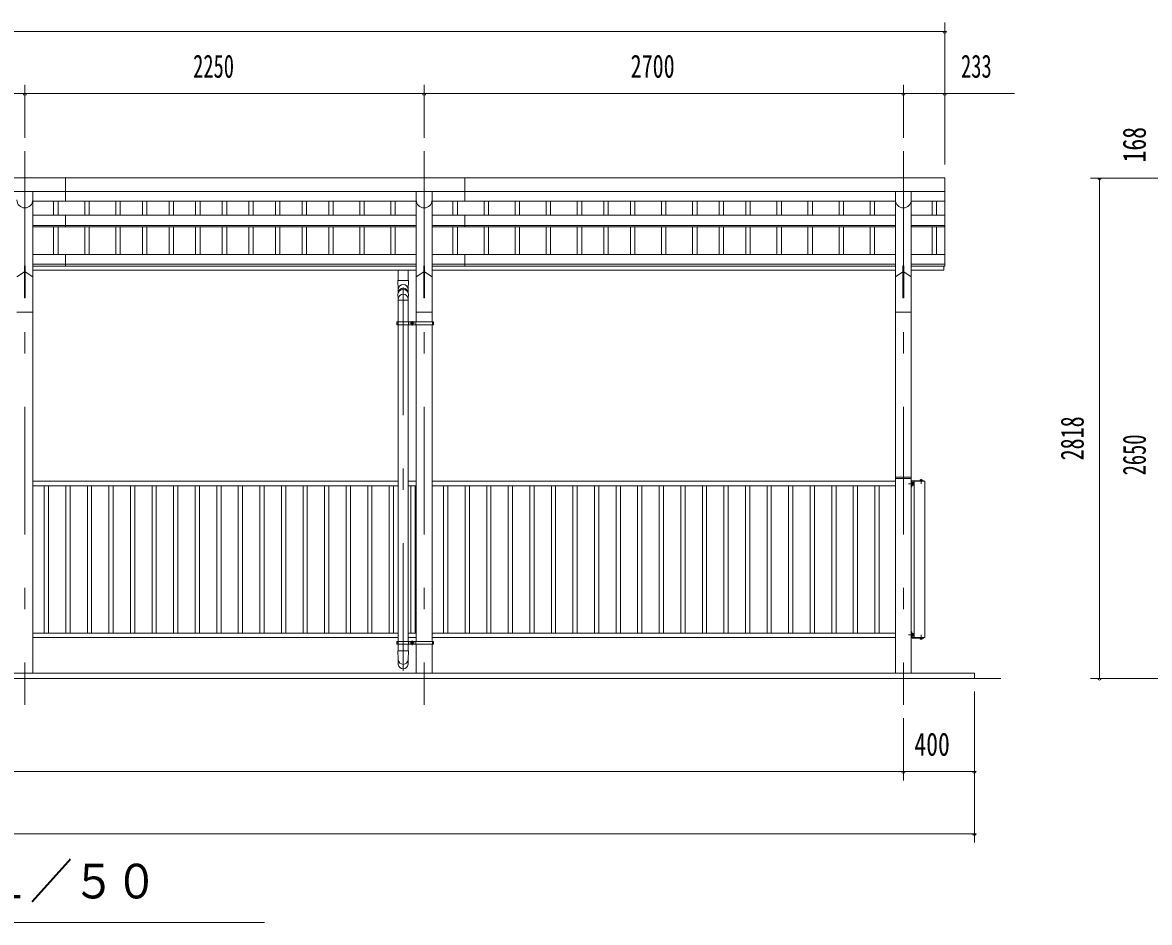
# Model space of a CAD drawing. Units: millimetres, scale not verified. Extents: x -26655 to 26659, y -10500 to 10500.
# Drawn here: x 4024 to 10373, y 420 to 5489 of the extents above; entities that cross this region are included whole.
import ezdxf
from ezdxf.enums import TextEntityAlignment as Align

# ---------------------------------------------------------------- set-up
doc = ezdxf.new("R2010")
doc.units = ezdxf.units.MM
doc.header["$LTSCALE"] = 60
doc.linetypes.add('USER3', pattern=[24, 12, -5, 2, -5])
for name, color, linetype, lineweight in [('0-2_1-05BOLD', 7, 'Continuous', 18), ('0-3_1-25CENTER', 3, 'USER3', 18), ('0-4_1-45THIN', 4, 'Continuous', 18), ('0-5_1-55DIM', 3, 'Continuous', 18)]:
    doc.layers.add(name, color=color, linetype=linetype, lineweight=lineweight)
doc.styles.add('ＭＳ ゴシック', font='')
doc.styles.get('ＭＳ ゴシック').set_extended_font_data('MS Gothic')

msp = doc.modelspace()

# ---------------------------------------------------------------- linework, layer by layer
at = {"layer": '0-2_1-05BOLD'}
for p, q in [((9219.56, 4614.67), (-1446.44, 4614.67)), ((4266.56, 4614.67), (4266.56, 4482.27)), ((6516.56, 4614.67), (6516.56, 4482.27)), ((9219.56, 4614.67), (9219.56, 4115.47)), ((-1446.44, 4537.52), (9219.56, 4537.52)), ((4081.11, 4537.52), (4081.11, 1824.67)), ((6242.01, 4537.52), (6242.01, 3802.67)), ((6331.11, 4537.52), (6331.11, 3802.67)), ((8942.01, 4537.52), (8942.01, 1824.67)), ((9031.11, 4537.52), (9031.11, 1824.67)), ((6242.01, 4482.27), (4081.11, 4482.27)), ((8942.01, 4482.27), (6331.11, 4482.27)), ((9031.11, 4482.27), (9219.56, 4482.27)), ((4081.11, 4402.96), (6242.01, 4402.96)), ((4266.56, 4402.96), (4266.56, 4337.03)), ((6331.11, 4402.96), (8942.01, 4402.96)), ((6516.56, 4402.96), (6516.56, 4337.03)), ((9031.11, 4402.96), (9219.56, 4402.96)), ((4081.11, 4345.26), (6242.01, 4345.26)), ((4081.11, 4337.03), (6242.01, 4337.03)), ((6331.11, 4345.26), (8942.01, 4345.26)), ((6331.11, 4337.03), (8942.01, 4337.03)), ((9031.11, 4345.26), (9219.56, 4345.26)), ((9031.11, 4337.03), (9219.56, 4337.03)), ((6242.01, 4182.45), (4081.11, 4182.45)), ((6242.01, 4127.34), (4081.11, 4127.34)), ((4266.56, 4182.45), (4266.56, 4115.47)), ((8942.01, 4182.45), (6331.11, 4182.45)), ((8942.01, 4127.34), (6331.11, 4127.34)), ((6516.56, 4182.45), (6516.56, 4115.47)), ((9031.11, 4182.45), (9219.56, 4182.45)), ((9031.11, 4127.34), (9219.56, 4127.34)), ((3992.01, 4057.25), (4034.31, 4085.19)), ((4038.81, 4117.89), (4034.31, 4117.89)), ((4034.31, 4117.89), (4034.31, 3937.25)), ((4038.81, 4085.19), (4081.11, 4057.25)), ((6242.01, 4115.47), (4081.11, 4115.47)), ((6242.01, 4094.67), (4081.11, 4094.67)), ((6141.06, 4035.05), (6141.06, 4094.67)), ((6196.06, 4035.05), (6196.06, 4094.67)), ((6284.31, 4085.19), (6242.01, 4057.25)), ((6284.31, 4117.89), (6284.31, 3937.25)), ((6284.31, 4117.89), (6288.81, 4117.89)), ((6288.81, 4117.89), (6288.81, 3937.25)), ((6331.11, 4057.25), (6288.81, 4085.19)), ((8942.01, 4115.47), (6331.11, 4115.47)), ((8942.01, 4094.67), (6331.11, 4094.67)), ((8942.01, 4057.25), (8984.31, 4085.19)), ((8984.31, 4117.89), (8984.31, 3937.25)), ((8988.81, 4117.89), (8984.31, 4117.89)), ((8988.81, 4085.19), (9031.11, 4057.25)), ((9031.11, 4115.47), (9219.56, 4115.47)), ((9031.11, 4094.67), (9214.56, 4094.67)), ((9214.56, 4115.47), (9214.56, 4094.67)), ((6198.06, 4035.05), (6139.06, 4035.05)), ((6139.06, 3958.18), (6141.06, 3932.34)), ((6198.05, 3958.31), (6196.06, 3932.34)), ((6284.31, 3937.25), (6288.81, 3937.25)), ((6141.06, 3932.34), (6141.06, 3802.67)), ((6141.06, 3925.4), (6196.06, 3925.4)), ((6196.06, 3802.67), (6196.06, 3932.34)), ((4081.11, 3856.67), (3992.01, 3856.67)), ((6242.01, 3856.67), (6331.11, 3856.67)), ((9031.11, 3856.67), (8942.01, 3856.67)), ((6139.46, 3794.67), (6133.36, 3794.67)), ((6338.81, 3786.67), (6133.36, 3786.67)), ((6139.46, 3802.67), (6139.46, 3786.67)), ((6141.06, 3786.67), (6141.06, 2002.67)), ((6196.06, 3786.67), (6196.06, 2002.67)), ((6197.66, 3802.67), (6197.66, 3786.67)), ((6219.03, 3800.44), (6214.03, 3797.56)), ((6214.03, 3797.56), (6214.03, 3791.78)), ((6224.03, 3797.56), (6219.03, 3800.44)), ((6240.41, 3802.67), (6240.41, 3786.67)), ((6242.01, 3786.67), (6242.01, 2002.67)), ((6331.11, 3786.67), (6331.11, 2002.67)), ((6332.71, 3802.67), (6332.71, 3786.67)), ((6338.81, 3794.67), (6332.71, 3794.67)), ((6338.81, 3802.67), (6338.81, 3786.67)), ((8945.01, 2927.67), (9028.11, 2927.67)), ((6141.06, 2904.67), (4081.11, 2904.67)), ((6141.06, 2879.67), (4081.11, 2879.67)), ((6242.01, 2904.67), (6196.06, 2904.67)), ((6242.01, 2879.67), (6196.06, 2879.67)), ((8942.01, 2904.67), (6331.11, 2904.67)), ((8942.01, 2879.67), (6331.11, 2879.67)), ((8942.01, 2919.67), (9031.11, 2919.67)), ((9031.11, 2872.87), (9034.31, 2872.87)), ((9034.31, 2903.67), (9034.31, 2872.87)), ((9035.91, 2898.17), (9034.31, 2898.17)), ((9035.91, 2881.17), (9034.31, 2881.17)), ((9107.31, 2904.67), (9035.31, 2904.67)), ((9035.91, 2898.17), (9035.91, 2881.17)), ((9037.91, 2897.47), (9035.91, 2897.47)), ((9037.91, 2889.67), (9035.91, 2891.67)), ((9035.91, 2889.67), (9037.91, 2887.67)), ((9042.71, 2893.42), (9037.91, 2893.42)), ((9042.71, 2885.92), (9037.91, 2885.92)), ((9042.71, 2882.16), (9037.91, 2882.16)), ((9043.41, 2883.37), (9042.71, 2882.16)), ((9043.41, 2895.97), (9043.41, 2883.37)), ((9047.31, 2024.67), (9047.31, 2904.67)), ((9079.86, 2909.47), (9092.36, 2909.47)), ((9079.86, 2909.47), (9079.86, 2907.87)), ((9081.21, 2913.47), (9080.33, 2912.97)), ((9080.33, 2912.97), (9080.33, 2909.47)), ((9083.22, 2912.97), (9083.22, 2909.47)), ((9088.99, 2912.97), (9088.99, 2909.47)), ((9092.36, 2909.47), (9092.36, 2907.87)), ((9107.31, 2024.67), (9107.31, 2904.67)), ((6141.06, 2049.67), (4081.11, 2049.67)), ((6242.01, 2049.67), (6196.06, 2049.67)), ((8942.01, 2049.67), (6331.11, 2049.67)), ((9031.11, 2056.47), (9034.31, 2056.47)), ((9034.31, 2025.67), (9034.31, 2056.47)), ((9035.91, 2048.17), (9034.31, 2048.17)), ((9035.91, 2031.17), (9035.91, 2048.17)), ((9035.91, 2039.67), (9037.91, 2041.67)), ((9037.91, 2039.67), (9035.91, 2037.67)), ((9037.91, 2031.87), (9035.91, 2031.87)), ((9042.71, 2047.18), (9037.91, 2047.18)), ((9042.71, 2043.42), (9037.91, 2043.42)), ((9042.71, 2035.92), (9037.91, 2035.92)), ((9043.41, 2045.97), (9042.71, 2047.18)), ((9043.41, 2033.37), (9043.41, 2045.97)), ((6141.06, 2024.67), (4081.11, 2024.67)), ((6338.81, 2002.67), (6133.36, 2002.67)), ((6133.36, 2002.67), (6133.36, 1986.67)), ((6139.46, 1994.67), (6133.36, 1994.67)), ((6139.46, 2002.67), (6139.46, 1986.67)), ((6141.06, 1986.67), (6141.06, 1949.76)), ((6242.01, 2024.67), (6196.06, 2024.67)), ((6196.06, 1986.67), (6196.06, 1949.76)), ((6197.66, 2002.67), (6197.66, 1986.67)), ((6214.03, 1997.56), (6214.03, 1991.78)), ((6219.03, 1988.9), (6214.03, 1991.78)), ((6224.03, 1991.78), (6219.03, 1988.9)), ((6224.03, 1997.56), (6224.03, 1991.78)), ((6240.41, 2002.67), (6240.41, 1986.67)), ((6242.01, 1986.67), (6242.01, 1824.67)), ((8942.01, 2024.67), (6331.11, 2024.67)), ((6331.11, 1986.67), (6331.11, 1824.67)), ((6332.71, 2002.67), (6332.71, 1986.67)), ((6338.81, 1994.67), (6332.71, 1994.67)), ((9035.91, 2031.17), (9034.31, 2031.17)), ((9107.31, 2024.67), (9035.31, 2024.67)), ((9079.86, 2019.87), (9079.86, 2021.47)), ((9079.86, 2019.87), (9092.36, 2019.87)), ((9080.33, 2016.38), (9080.33, 2019.87)), ((9081.21, 2015.87), (9080.33, 2016.38)), ((9083.22, 2016.38), (9083.22, 2019.87)), ((9088.99, 2016.38), (9088.99, 2019.87)), ((9092.36, 2019.87), (9092.36, 2021.47)), ((6198.06, 1949.76), (6139.06, 1949.76)), ((9536.56, 1794.67), (-1763.44, 1794.67)), ((9386.56, 1824.67), (9386.56, 1794.67))]:
    msp.add_line(p, q, dxfattribs=at)
for points in [[(4038.81, 4117.89), (4038.81, 3937.25), (4034.31, 3937.25)], [(8988.81, 4117.89), (8988.81, 3937.25), (8984.31, 3937.25)], [(6141.06, 3967.29), (6141.06, 3985.38), (6139.06, 4035.05)], [(6198.06, 4035.05), (6196.06, 3985.38), (6196.06, 3967.28)], [(6338.81, 3802.67), (6133.36, 3802.67), (6133.36, 3786.67)], [(6224.03, 3797.56), (6224.03, 3791.78), (6219.03, 3788.9), (6214.03, 3791.78)], [(9035.31, 2907.87), (9101.11, 2907.87), (9101.11, 2904.67)], [(9037.91, 2897.47), (9037.91, 2881.87), (9035.91, 2881.87)], [(9043.41, 2895.97), (9042.71, 2897.18), (9037.91, 2897.18)], [(9081.21, 2913.47), (9091.01, 2913.47), (9091.88, 2912.97), (9091.88, 2909.47)], [(9037.91, 2031.87), (9037.91, 2047.47), (9035.91, 2047.47)], [(9043.41, 2033.37), (9042.71, 2032.17), (9037.91, 2032.17)], [(6338.81, 2002.67), (6338.81, 1986.67), (6133.36, 1986.67)], [(6224.03, 1997.56), (6219.03, 2000.44), (6214.03, 1997.56)], [(9035.31, 2021.47), (9101.11, 2021.47), (9101.11, 2024.67)], [(9081.21, 2015.87), (9091.01, 2015.87), (9091.88, 2016.38), (9091.88, 2019.87)], [(6141.06, 1874.26), (6141.06, 1900.1), (6139.06, 1949.76)], [(6198.06, 1949.76), (6196.06, 1900.1), (6196.06, 1874.26)], [(9386.56, 1824.67), (-1613.44, 1824.67), (-1613.44, 1794.67)]]:
    msp.add_lwpolyline(points, dxfattribs=at)
for centre, radius in [((6219.03, 3794.67), 6.25), ((6219.03, 3794.67), 4.9), ((6219.03, 1994.67), 6.25), ((6219.03, 1994.67), 4.9)]:
    msp.add_circle(centre, radius, dxfattribs=at)
for centre, radius, start, end in [((4036.56, 4489.22), 44.55, 180, 0), ((6286.56, 4489.22), 44.55, 180, 0), ((8986.56, 4489.22), 44.55, 180, 0), ((6168.56, 3985.68), 27.55, 3.55867, 176.44133), ((6168.56, 3956.47), 29.55, 3.56303, 176.43697), ((6168.56, 3964.98), 27.55, 3.55867, 176.44133), ((6168.56, 3931.36), 27.55, 3.55867, 176.44133), ((8945.01, 2924.67), 3, 90, 180), ((9028.11, 2924.67), 3, 0, 90), ((9035.31, 2903.67), 4.2, 90, 180), ((9035.31, 2903.67), 1, 90, 180), ((9040.53, 2895.3), 2.88, 319.27318, 360), ((9032.95, 2889.67), 10.46, 338.97459, 21.0237), ((9040.53, 2884.04), 2.88, 0, 40.72682), ((9081.78, 2911.15), 2.32, 51.46857, 90), ((9086.11, 2904.96), 8.51, 70.17088, 109.83133), ((9090.44, 2911.15), 2.32, 90, 128.54623), ((9040.53, 2045.3), 2.88, 319.27318, 360), ((9032.95, 2039.67), 10.46, 338.9763, 21.02541), ((9040.53, 2034.04), 2.88, 0, 40.72682), ((9035.31, 2025.67), 4.2, 180, 270), ((9035.31, 2025.67), 1, 180, 270), ((9081.78, 2018.19), 2.32, 270, 308.53143), ((9086.11, 2024.38), 8.51, 250.16867, 289.82912), ((9090.44, 2018.19), 2.32, 231.45377, 270), ((6168.56, 1901.08), 27.55, 183.55867, 356.44133), ((6168.56, 1875.97), 27.55, 183.56303, 356.43697)]:
    msp.add_arc(centre, radius, start, end, dxfattribs=at)
at = {"layer": '0-3_1-25CENTER'}
for p, q in [((4036.56, 4764.67), (4036.56, 1644.67)), ((6286.56, 4764.67), (6286.56, 1644.67)), ((8986.56, 4764.67), (8986.56, 1644.67)), ((6168.56, 1836.31), (6168.56, 4094.67)), ((6231.53, 3794.67), (6206.53, 3794.67)), ((6219.03, 3807.17), (6219.03, 3782.17)), ((9047.41, 2889.67), (9015.5, 2889.67)), ((9086.11, 2916.38), (9086.11, 2890.19)), ((9047.41, 2039.67), (9015.5, 2039.67)), ((9086.11, 2012.96), (9086.11, 2039.15)), ((6231.53, 1994.67), (6206.53, 1994.67)), ((6219.03, 2007.17), (6219.03, 1982.17))]:
    msp.add_line(p, q, dxfattribs=at)
at = {"layer": '0-4_1-45THIN'}
for p, q in [((4199.06, 4482.27), (4199.06, 4402.96)), ((4224.06, 4482.27), (4224.06, 4402.96)), ((4374.06, 4482.27), (4374.06, 4402.96)), ((4399.06, 4482.27), (4399.06, 4402.96)), ((4549.06, 4482.27), (4549.06, 4402.96)), ((4574.06, 4482.27), (4574.06, 4402.96)), ((4699.06, 4482.27), (4699.06, 4402.96)), ((4724.06, 4482.27), (4724.06, 4402.96)), ((4849.06, 4482.27), (4849.06, 4402.96)), ((4874.06, 4482.27), (4874.06, 4402.96)), ((4999.06, 4482.27), (4999.06, 4402.96)), ((5024.06, 4482.27), (5024.06, 4402.96)), ((5149.06, 4482.27), (5149.06, 4402.96)), ((5174.06, 4482.27), (5174.06, 4402.96)), ((5299.06, 4482.27), (5299.06, 4402.96)), ((5324.06, 4482.27), (5324.06, 4402.96)), ((5449.06, 4482.27), (5449.06, 4402.96)), ((5474.06, 4482.27), (5474.06, 4402.96)), ((5599.06, 4482.27), (5599.06, 4402.96)), ((5624.06, 4482.27), (5624.06, 4402.96)), ((5749.06, 4482.27), (5749.06, 4402.96)), ((5774.06, 4482.27), (5774.06, 4402.96)), ((5924.06, 4482.27), (5924.06, 4402.96)), ((5949.06, 4482.27), (5949.06, 4402.96)), ((6099.06, 4482.27), (6099.06, 4402.96)), ((6124.06, 4482.27), (6124.06, 4402.96)), ((6449.06, 4482.27), (6449.06, 4402.96)), ((6474.06, 4482.27), (6474.06, 4402.96)), ((6624.06, 4482.27), (6624.06, 4402.96)), ((6649.06, 4482.27), (6649.06, 4402.96)), ((6799.06, 4482.27), (6799.06, 4402.96)), ((6824.06, 4482.27), (6824.06, 4402.96)), ((6974.06, 4482.27), (6974.06, 4402.96)), ((6999.06, 4482.27), (6999.06, 4402.96)), ((7149.06, 4482.27), (7149.06, 4402.96)), ((7174.06, 4482.27), (7174.06, 4402.96)), ((7299.06, 4482.27), (7299.06, 4402.96)), ((7324.06, 4482.27), (7324.06, 4402.96)), ((7449.06, 4482.27), (7449.06, 4402.96)), ((7474.06, 4482.27), (7474.06, 4402.96)), ((7624.06, 4482.27), (7624.06, 4402.96)), ((7649.06, 4482.27), (7649.06, 4402.96)), ((7799.06, 4482.27), (7799.06, 4402.96)), ((7824.06, 4482.27), (7824.06, 4402.96)), ((7949.06, 4482.27), (7949.06, 4402.96)), ((7974.06, 4482.27), (7974.06, 4402.96)), ((8099.06, 4482.27), (8099.06, 4402.96)), ((8124.06, 4482.27), (8124.06, 4402.96)), ((8274.06, 4482.27), (8274.06, 4402.96)), ((8299.06, 4482.27), (8299.06, 4402.96)), ((8449.06, 4482.27), (8449.06, 4402.96)), ((8474.06, 4482.27), (8474.06, 4402.96)), ((8624.06, 4482.27), (8624.06, 4402.96)), ((8649.06, 4482.27), (8649.06, 4402.96)), ((8799.06, 4482.27), (8799.06, 4402.96)), ((8824.06, 4482.27), (8824.06, 4402.96)), ((9149.06, 4482.27), (9149.06, 4402.96)), ((9174.06, 4482.27), (9174.06, 4402.96)), ((4199.06, 4337.03), (4199.06, 4182.45)), ((4224.06, 4337.03), (4224.06, 4182.45)), ((4374.06, 4337.03), (4374.06, 4182.45)), ((4399.06, 4337.03), (4399.06, 4182.45)), ((4549.06, 4337.03), (4549.06, 4182.45)), ((4574.06, 4337.03), (4574.06, 4182.45)), ((4699.06, 4337.03), (4699.06, 4182.45)), ((4724.06, 4337.03), (4724.06, 4182.45)), ((4849.06, 4337.03), (4849.06, 4182.45)), ((4874.06, 4337.03), (4874.06, 4182.45)), ((4999.06, 4337.03), (4999.06, 4182.45)), ((5024.06, 4337.03), (5024.06, 4182.45)), ((5149.06, 4337.03), (5149.06, 4182.45)), ((5174.06, 4337.03), (5174.06, 4182.45)), ((5299.06, 4337.03), (5299.06, 4182.45)), ((5324.06, 4337.03), (5324.06, 4182.45)), ((5449.06, 4337.03), (5449.06, 4182.45)), ((5474.06, 4337.03), (5474.06, 4182.45)), ((5599.06, 4337.03), (5599.06, 4182.45)), ((5624.06, 4337.03), (5624.06, 4182.45)), ((5749.06, 4337.03), (5749.06, 4182.45)), ((5774.06, 4337.03), (5774.06, 4182.45)), ((5924.06, 4337.03), (5924.06, 4182.45)), ((5949.06, 4337.03), (5949.06, 4182.45)), ((6099.06, 4337.03), (6099.06, 4182.45)), ((6124.06, 4337.03), (6124.06, 4182.45)), ((6449.06, 4337.03), (6449.06, 4182.45)), ((6474.06, 4337.03), (6474.06, 4182.45)), ((6624.06, 4337.03), (6624.06, 4182.45)), ((6649.06, 4337.03), (6649.06, 4182.45)), ((6799.06, 4337.03), (6799.06, 4182.45)), ((6824.06, 4337.03), (6824.06, 4182.45)), ((6974.06, 4337.03), (6974.06, 4182.45)), ((6999.06, 4337.03), (6999.06, 4182.45)), ((7149.06, 4337.03), (7149.06, 4182.45)), ((7174.06, 4337.03), (7174.06, 4182.45)), ((7299.06, 4337.03), (7299.06, 4182.45)), ((7324.06, 4337.03), (7324.06, 4182.45)), ((7449.06, 4337.03), (7449.06, 4182.45)), ((7474.06, 4337.03), (7474.06, 4182.45)), ((7624.06, 4337.03), (7624.06, 4182.45)), ((7649.06, 4337.03), (7649.06, 4182.45)), ((7799.06, 4337.03), (7799.06, 4182.45)), ((7824.06, 4337.03), (7824.06, 4182.45)), ((7949.06, 4337.03), (7949.06, 4182.45)), ((7974.06, 4337.03), (7974.06, 4182.45)), ((8099.06, 4337.03), (8099.06, 4182.45)), ((8124.06, 4337.03), (8124.06, 4182.45)), ((8274.06, 4337.03), (8274.06, 4182.45)), ((8299.06, 4337.03), (8299.06, 4182.45)), ((8449.06, 4337.03), (8449.06, 4182.45)), ((8474.06, 4337.03), (8474.06, 4182.45)), ((8624.06, 4337.03), (8624.06, 4182.45)), ((8649.06, 4337.03), (8649.06, 4182.45)), ((8799.06, 4337.03), (8799.06, 4182.45)), ((8824.06, 4337.03), (8824.06, 4182.45)), ((9149.06, 4337.03), (9149.06, 4182.45)), ((9174.06, 4337.03), (9174.06, 4182.45)), ((4146.06, 2879.67), (4146.06, 2049.67)), ((4170.06, 2879.67), (4170.06, 2049.67)), ((4267.56, 2879.67), (4267.56, 2049.67)), ((4291.56, 2879.67), (4291.56, 2049.67)), ((4389.06, 2879.67), (4389.06, 2049.67)), ((4413.06, 2879.67), (4413.06, 2049.67)), ((4510.56, 2879.67), (4510.56, 2049.67)), ((4534.56, 2879.67), (4534.56, 2049.67)), ((4632.06, 2879.67), (4632.06, 2049.67)), ((4656.06, 2879.67), (4656.06, 2049.67)), ((4753.56, 2879.67), (4753.56, 2049.67)), ((4777.56, 2879.67), (4777.56, 2049.67)), ((4875.06, 2879.67), (4875.06, 2049.67)), ((4899.06, 2879.67), (4899.06, 2049.67)), ((4996.56, 2879.67), (4996.56, 2049.67)), ((5020.56, 2879.67), (5020.56, 2049.67)), ((5118.06, 2879.67), (5118.06, 2049.67)), ((5142.06, 2879.67), (5142.06, 2049.67)), ((5239.56, 2879.67), (5239.56, 2049.67)), ((5263.56, 2879.67), (5263.56, 2049.67)), ((5361.06, 2879.67), (5361.06, 2049.67)), ((5385.06, 2879.67), (5385.06, 2049.67)), ((5482.56, 2879.67), (5482.56, 2049.67)), ((5506.56, 2879.67), (5506.56, 2049.67)), ((5604.06, 2879.67), (5604.06, 2049.67)), ((5628.06, 2879.67), (5628.06, 2049.67)), ((5725.56, 2879.67), (5725.56, 2049.67)), ((5749.56, 2879.67), (5749.56, 2049.67)), ((5847.06, 2879.67), (5847.06, 2049.67)), ((5871.06, 2879.67), (5871.06, 2049.67)), ((5968.56, 2879.67), (5968.56, 2049.67)), ((5992.56, 2879.67), (5992.56, 2049.67)), ((6090.06, 2879.67), (6090.06, 2049.67)), ((6114.06, 2879.67), (6114.06, 2049.67)), ((6211.56, 2879.67), (6211.56, 2049.67)), ((6235.56, 2879.67), (6235.56, 2049.67)), ((6396.06, 2879.67), (6396.06, 2049.67)), ((6420.06, 2879.67), (6420.06, 2049.67)), ((6517.56, 2879.67), (6517.56, 2049.67)), ((6541.56, 2879.67), (6541.56, 2049.67)), ((6639.06, 2879.67), (6639.06, 2049.67)), ((6663.06, 2879.67), (6663.06, 2049.67)), ((6760.56, 2879.67), (6760.56, 2049.67)), ((6784.56, 2879.67), (6784.56, 2049.67)), ((6882.06, 2879.67), (6882.06, 2049.67)), ((6906.06, 2879.67), (6906.06, 2049.67)), ((7003.56, 2879.67), (7003.56, 2049.67)), ((7027.56, 2879.67), (7027.56, 2049.67)), ((7125.06, 2879.67), (7125.06, 2049.67)), ((7149.06, 2879.67), (7149.06, 2049.67)), ((7246.56, 2879.67), (7246.56, 2049.67)), ((7270.56, 2879.67), (7270.56, 2049.67)), ((7368.06, 2879.67), (7368.06, 2049.67)), ((7392.06, 2879.67), (7392.06, 2049.67)), ((7489.56, 2879.67), (7489.56, 2049.67)), ((7513.56, 2879.67), (7513.56, 2049.67)), ((7611.06, 2879.67), (7611.06, 2049.67)), ((7635.06, 2879.67), (7635.06, 2049.67)), ((7732.56, 2879.67), (7732.56, 2049.67)), ((7756.56, 2879.67), (7756.56, 2049.67)), ((7854.06, 2879.67), (7854.06, 2049.67)), ((7878.06, 2879.67), (7878.06, 2049.67)), ((7975.56, 2879.67), (7975.56, 2049.67)), ((7999.56, 2879.67), (7999.56, 2049.67)), ((8097.06, 2879.67), (8097.06, 2049.67)), ((8121.06, 2879.67), (8121.06, 2049.67)), ((8218.56, 2879.67), (8218.56, 2049.67)), ((8242.56, 2879.67), (8242.56, 2049.67)), ((8340.06, 2879.67), (8340.06, 2049.67)), ((8364.06, 2879.67), (8364.06, 2049.67)), ((8461.56, 2879.67), (8461.56, 2049.67)), ((8485.56, 2879.67), (8485.56, 2049.67)), ((8583.06, 2879.67), (8583.06, 2049.67)), ((8607.06, 2879.67), (8607.06, 2049.67)), ((8704.56, 2879.67), (8704.56, 2049.67)), ((8728.56, 2879.67), (8728.56, 2049.67)), ((8826.06, 2879.67), (8826.06, 2049.67)), ((8850.06, 2879.67), (8850.06, 2049.67))]:
    msp.add_line(p, q, dxfattribs=at)
at = {"layer": '0-5_1-55DIM'}
for p, q in [((9219.56, 4689.67), (9219.56, 5488.67)), ((-1446.44, 5438.67), (9219.56, 5438.67)), ((9229.56, 5438.67), (9209.56, 5438.67)), ((-1838.94, 5088.67), (9612.06, 5088.67)), ((4046.56, 5088.67), (4026.56, 5088.67)), ((4036.56, 4839.67), (4036.56, 5138.67)), ((6296.56, 5088.67), (6276.56, 5088.67)), ((6286.56, 4839.67), (6286.56, 5138.67)), ((8996.56, 5088.67), (8976.56, 5088.67)), ((8986.56, 4839.67), (8986.56, 5138.67)), ((9229.56, 5088.67), (9209.56, 5088.67)), ((10891.56, 4612.67), (10041.56, 4612.67)), ((10101.56, 4612.67), (10081.56, 4612.67)), ((10091.56, 1794.67), (10091.56, 4612.67)), ((10891.56, 1794.67), (10041.56, 1794.67)), ((10101.56, 1794.67), (10081.56, 1794.67)), ((9386.56, 1719.67), (9386.56, 869.67)), ((8986.56, 1569.67), (8986.56, 1219.67)), ((-1613.44, 1269.67), (9386.56, 1269.67)), ((8996.56, 1269.67), (8976.56, 1269.67)), ((9396.56, 1269.67), (9376.56, 1269.67)), ((-1613.44, 919.67), (9386.56, 919.67)), ((9396.56, 919.67), (9376.56, 919.67)), ((2386.56, 419.67), (5386.56, 419.67))]:
    msp.add_line(p, q, dxfattribs=at)
for centre in [(9219.56, 5438.67), (4036.56, 5088.67), (6286.56, 5088.67), (8986.56, 5088.67), (9219.56, 5088.67), (10091.56, 4612.67), (10091.56, 1794.67), (8986.56, 1269.67), (9386.56, 1269.67), (9386.56, 919.67)]:
    msp.add_arc(centre, 10, 180, 0, dxfattribs=at)

# ---------------------------------------------------------------- texts
at = {"layer": '0-5_1-55DIM', "color": 7, "style": 'ＭＳ ゴシック'}
for s, height, width, p in [('2250', 130.2, 0.65, (4984.88, 5138.67)), ('2700', 130.2, 0.7, (7449.96, 5138.67)), ('233', 130.2, 0.65, (9311.38, 5138.67)), ('400', 130.2, 0.75, (9048.93, 1319.67)), ('正面図\u3000Ｓ＝１／５０', 195.4, 0.9, (2386.56, 496.31))]:
    msp.add_text(s, height=height, dxfattribs=dict(at, width=width)).set_placement(p, align=Align.BOTTOM_LEFT)
for s, width, p in [('168', 0.75, (10391.56, 4701.06)), ('2818', 0.7, (10041.56, 3022.4)), ('2650', 0.65, (10391.56, 2938.01))]:
    msp.add_text(s, height=130.2, rotation=90, dxfattribs=dict(at, width=width)).set_placement(p, align=Align.BOTTOM_LEFT)

doc.saveas('drawing.dxf')
